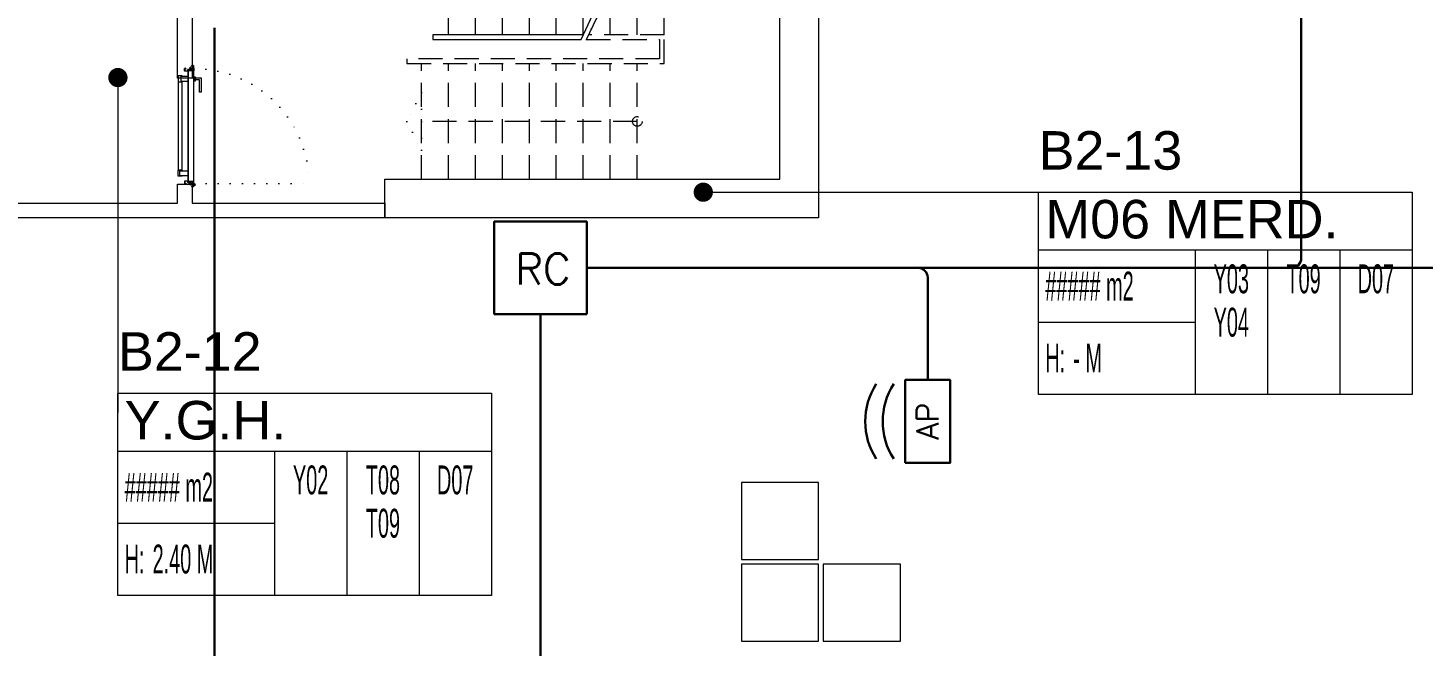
# Model space of a CAD drawing. Header units: metres. Extents: x -13621 to 152406, y -16073 to 22221.
# Drawn here: x 4535 to 5982, y 5595 to 6237 of the extents above; entities that cross this region are included whole.
import ezdxf
from ezdxf.enums import TextEntityAlignment as Align

# ---------------------------------------------------------------- set-up
doc = ezdxf.new("R2010")
doc.units = ezdxf.units.M
doc.header["$LTSCALE"] = 100
doc.header["$MEASUREMENT"] = 0
doc.linetypes.add('DOT2', pattern=[0.125, 0, -0.125])
doc.linetypes.add('HIDDEN', pattern=[0.375, 0.25, -0.125])
doc.layers.get('0').update_dxf_attribs({"color": 9, "lineweight": 9})
for name, color, linetype, lineweight in [('00', 9, 'Continuous', 9), ('01', 9, 'Continuous', 9), ('06D', 9, 'Continuous', 9), ('10', 9, 'Continuous', 9), ('14', 9, 'Continuous', 9), ('19', 9, 'Continuous', 9), ('19D', 9, 'DOT2', 9), ('20', 9, 'DOT2', 9), ('21_mahal200', 9, 'Continuous', 9), ('Data  Tavan', 170, 'Continuous', 30), ('E-ACCESS POINT (KABLOSUZ ERİŞİM İÇİN)', 7, 'Continuous', 30), ('E-TELEFON  DATA RACK KABİN', 7, 'Continuous', 30)]:
    doc.layers.add(name, color=color, linetype=linetype, lineweight=lineweight)
doc.styles.add('Arial', font='arial.ttf', dxfattribs={"height": 2.5})
doc.styles.add('E-YAZI', font='txttw.shx')
doc.styles.add('MuuM_TEXT-STANDART', font='ARIALN.TTF')
doc.dimstyles.new('MuuM_DIM200', dxfattribs={"dimscale": 20, "dimtxt": 2, "dimasz": 1, "dimexe": 1, "dimexo": 1, "dimgap": 1, "dimtad": 1, "dimdec": 1, "dimrnd": 0.5, "dimdsep": 46, "dimtxsty": 'MuuM_TEXT-STANDART', "dimblk": 'ARCHTICK', "dimcen": 0, "dimdle": 0.15, "dimclrd": 256, "dimclre": 256, "dimclrt": 256, "dimadec": 0, "dimazin": 0, "dimtfac": 5, "dimtdec": 1, "dimtix": 1, "dimtmove": 2, "dimatfit": 3, "dimldrblk": 'DOT', "dimfxl": 3, "dimfxlon": 1, "dimtolj": 1, "dimlwd": -1, "dimlwe": -1, "dimarcsym": 0})

# ---------------------------------------------------------------- blocks, each defined once
blk = doc.blocks.new('100_TELEFON DATA RACK KABİN')
at = {"layer": 'E-TELEFON  DATA RACK KABİN', "color": 4}
blk.add_lwpolyline([(2.4, 0), (2.4, 4.8), (-2.4, 4.8), (-2.4, 0)], close=True, dxfattribs=at)
at = {"layer": 'E-TELEFON  DATA RACK KABİN', "color": 3, "style": 'E-YAZI'}
blk.add_text('RC', height=1.6, dxfattribs=at).set_placement((-1.312, 1.543))
blk = doc.blocks.new('*U215')
at = {"layer": 'E-ACCESS POINT (KABLOSUZ ERİŞİM İÇİN)', "color": 4}
blk.add_lwpolyline([(-2.395, 3.237), (2.395, 3.237), (2.395, 0.647), (-2.395, 0.647)], close=True, dxfattribs=at)
at = {"layer": 'E-ACCESS POINT (KABLOSUZ ERİŞİM İÇİN)', "color": 3}
for centre in [(0, 1.555), (0, 0.549)]:
    blk.add_arc(centre, 3.988, 57.1828, 122.8172, dxfattribs=at)
at = {"layer": 'E-ACCESS POINT (KABLOSUZ ERİŞİM İÇİN)', "color": 3, "style": 'E-YAZI'}
blk.add_text('AP', height=1.28, dxfattribs=at).set_placement((-1.054, 1.311))
blk = doc.blocks.new('p-kolon_80x80')
blk.add_lwpolyline([(-40, -40), (40, -40), (40, 40), (-40, 40)], close=True)
blk = doc.blocks.new('2.bod.sitatik')
at = {"layer": '01'}
blk.add_lwpolyline([(4905, -1960), (5355, -1960), (5355, -2240), (5355, -2240), (5355, -2590), (4905, -2590), (4905, -2550), (5315, -2550), (5315, -2280), (4905, -2280), (4905, -2240), (5315, -2240), (5315, -2000), (4905, -2000), (4905, -1960)], close=True, dxfattribs=at)
for p in [(5315, -2905), (5315, -2990), (5400, -2990)]:
    blk.add_blockref('p-kolon_80x80', p, dxfattribs=at)
blk = doc.blocks.new('0_arrowstairs')
blk.add_lwpolyline([(0, 0), (0, -30), (15, 0), (0, 30)], close=True)
blk = doc.blocks.new('p-M01-M02_M03')
at = {"layer": '19'}
h = blk.add_hatch(color=256, dxfattribs=at)
h.dxf.hatch_style = 1
h.paths.add_polyline_path([(186, -201.3), (234, -201.3), (210, -177.2)])
h = blk.add_hatch(color=256, dxfattribs=at)
h.dxf.hatch_style = 1
edge = h.paths.add_edge_path()
edge.add_arc((210, -344), 10, 0, 360)
for points in [[(145, -206.3), (270, -148)], [(145, -206.3), (270, -148)], [(210, -344), (210, -201.3), (210, -201.3)], [(150, -204), (150, -360), (150, -360), (145, -360), (145, -360), (145, -206.3)]]:
    blk.add_lwpolyline(points, dxfattribs=at)
blk.add_lwpolyline([(186, -201.3), (234, -201.3), (210, -177.2)], close=True, dxfattribs=at)
at = {"layer": '19', "linetype": 'Continuous'}
for points in [[(210, -176), (270, -176)], [(150, -204), (270, -204)], [(150, -232), (270, -232)], [(150, -260), (270, -260)], [(150, -288), (270, -288)], [(150, -316), (270, -316)], [(150, -344), (270, -344)]]:
    blk.add_lwpolyline(points, dxfattribs=at)
at = {"layer": '19'}
blk.add_circle((210, -344), 10, dxfattribs=at)
at = {"layer": '19D', "linetype": 'HIDDEN'}
for points in [[(145, -200.7), (145, -125), (125, -125), (125, -125), (125, -387), (120, -387), (120, -120), (120, -120), (150, -120), (150, -198.4)], [(150, -120), (270, -120)], [(210, -165), (210, -120)], [(145, -200.7), (270, -142.4)], [(0, -148), (120, -148)], [(150, -148), (258, -148)], [(0, -176), (120, -176)], [(150, -176), (198, -176)], [(0, -204), (120, -204)], [(0, -232), (120, -232)], [(0, -260), (120, -260)], [(0, -288), (120, -288)], [(0, -316), (120, -316)], [(0, -344), (120, -344)], [(0, -372), (120, -372)]]:
    blk.add_lwpolyline(points, dxfattribs=at)
at = {"layer": '19D'}
blk.add_lwpolyline([(145, -200.7), (270, -142.4)], dxfattribs=at)
at = {"layer": '19D', "linetype": 'HIDDEN', "extrusion": (0, 0, -1)}
blk.add_lwpolyline([(-60, -148), (-60, -372)], dxfattribs=at)
blk.add_circle((-60, -148), 5, dxfattribs=at)
at = {"layer": '19D', "linetype": 'HIDDEN', "extrusion": (0, 0, -1), "zscale": -1, "rotation": 90}
blk.add_blockref('0_arrowstairs', (-210, -120), dxfattribs=at)
at = {"layer": '19D', "linetype": 'HIDDEN', "extrusion": (0, 0, -1), "rotation": 270}
blk.add_blockref('0_arrowstairs', (-60, -372), dxfattribs=at)
blk = doc.blocks.new('*U19')
at = {"ltscale": 15}
for p, q in [((-25, 1), (-26, 0)), ((-25, -1), (-26, 0)), ((-23, 1), (-25, 1)), ((-23, 1), (-23, -2)), ((-21, -3), (-18, 3)), ((-21, -3), (-18, 3)), ((-20, -3), (-17, 3)), ((-20, -3), (-16, 3)), ((-18, -3), (-15, 3)), ((-18, -3), (-15, 3)), ((-18, 1), (-18, 2)), ((-17, -3), (-14, 3)), ((-17, -3), (-13, 3)), ((-17, 1), (-17, 2)), ((-15, -3), (-12, 3)), ((-15, -3), (-12, 3)), ((-15, 1), (-15, 2)), ((-14, -3), (-11, 3)), ((-14, -3), (-10, 3)), ((-14, 1), (-14, 2)), ((-12, -3), (-9, 3)), ((-12, -3), (-9, 3)), ((-12, 1), (-12, 2)), ((-11, -3), (-8, 3)), ((-11, -3), (-7, 3)), ((-11, 1), (-11, 2)), ((-9, -3), (-6, 3)), ((-9, -3), (-6, 3)), ((-9, 1), (-9, 2)), ((-8, -3), (-4, 3)), ((-8, -3), (-5, 3)), ((-8, 1), (-8, 2)), ((-6, -3), (-3, 3)), ((-6, -3), (-3, 3)), ((-6, 1), (-6, 2)), ((-5, -3), (-1, 3)), ((-5, -3), (-2, 3)), ((-5, 1), (-5, 2)), ((-3, 1), (-3, 2)), ((0, 4), (-2, 1)), ((-2, 1), (-2, 2)), ((0, 0), (-1, 0)), ((-25, -1), (-23, -2)), ((-9, -2), (-23, -2)), ((-21, -3), (-21, -2)), ((-20, -3), (-19, -2)), ((-20, -2), (-19, -2)), ((-19, -2), (-18, -2)), ((-18, -3), (-18, -2)), ((-17, -3), (-16, -2)), ((-17, -2), (-16, -2)), ((-16, -2), (-15, -2)), ((-15, -3), (-15, -2)), ((-14, -3), (-13, -2)), ((-14, -2), (-13, -2)), ((-13, -2), (-12, -2)), ((-12, -3), (-12, -2)), ((-11, -3), (-10, -2)), ((-11, -2), (-10, -2)), ((-10, -2), (-9, -2)), ((-9, -3), (-9, -2)), ((-8, -2), (-7, -2)), ((-8, -3), (-7, -2)), ((-7, -2), (-6, -2)), ((-6, -3), (-6, -2)), ((-5, -2), (-4, -2)), ((-5, -3), (-4, -2)), ((-4, -2), (-2, -2)), ((0, -4), (-2, -2)), ((0, 0), (-1, 0))]:
    blk.add_line(p, q, dxfattribs=at)
for p, q in [((-7, 1), (-23, 1)), ((-17, 1), (-19, 1)), ((-16, 1), (-17, 1)), ((-14, 1), (-16, 1)), ((-13, 1), (-14, 1)), ((-11, 1), (-13, 1)), ((-10, 1), (-11, 1)), ((-8, 1), (-10, 1)), ((-7, 1), (-8, 1)), ((-5, 1), (-7, 1)), ((-4, 1), (-5, 1)), ((-2, 1), (-4, 1)), ((-2, 1), (-2, 1)), ((0, 0), (0, 4)), ((-2, -2), (-2, -2)), ((0, 0), (0, -4))]:
    blk.add_line(p, q)
for centre, radius, start, end in [((-26, 4), 3.92, 274.361, 322.1025), ((-26, -4), 3.92, 37.8975, 85.639), ((-18, 3), 0.0971, 330.3204, 150.3204), ((-17, 3), 0.0971, 330.3204, 150.3204), ((-15, 3), 0.0971, 330.3204, 150.3204), ((-14, 3), 0.0971, 330.3204, 150.3204), ((-12, 3), 0.0971, 330.3204, 150.3204), ((-11, 3), 0.0971, 330.3204, 150.3204), ((-9, 3), 0.0971, 330.3204, 150.3204), ((-8, 3), 0.0971, 330.3204, 150.3204), ((-6, 3), 0.0971, 330.3204, 150.3204), ((-5, 3), 0.0971, 330.3204, 150.3204), ((-3, 3), 0.0971, 330.3204, 150.3204), ((-2, 3), 0.0971, 330.3204, 150.3204), ((-1, 0), 0.486, 90, 270), ((0, 4), 0.25, 0, 150.0864), ((-21, -3), 0.0971, 150.3204, 330.3204), ((-20, -3), 0.0971, 150.3204, 330.3204), ((-18, -3), 0.0971, 150.3204, 330.3204), ((-17, -3), 0.0971, 150.3204, 330.3204), ((-15, -3), 0.0971, 150.3204, 330.3204), ((-14, -3), 0.0971, 150.3204, 330.3204), ((-12, -3), 0.0971, 150.3204, 330.3204), ((-11, -3), 0.0971, 150.3204, 330.3204), ((-9, -3), 0.0971, 150.3204, 330.3204), ((-8, -3), 0.0971, 150.3204, 330.3204), ((-6, -3), 0.0971, 150.3204, 330.3204), ((-5, -3), 0.0971, 150.3204, 330.3204), ((0, -4), 0.25, 209.9136, 0)]:
    blk.add_arc(centre, radius, start, end, dxfattribs=at)
blk = doc.blocks.new('conta')
at = {"ltscale": 10}
for p, q in [((-2649.9, 5345.5), (-2649.8, 5345.6)), ((-2649.9, 5344.5), (-2649.8, 5344.3)), ((-2649.8, 5344.3), (-2649.7, 5344.3)), ((-2649.7, 5345.4), (-2649.3, 5345.4)), ((-2649.2, 5345.4), (-2649.1, 5345.5)), ((-2649, 5344), (-2648.8, 5343.8)), ((-2648.9, 5344.1), (-2648.7, 5343.9)), ((-2648.8, 5345.1), (-2648.6, 5345.3)), ((-2648.8, 5344.9), (-2648.6, 5345.2)), ((-2648.7, 5343.8), (-2648.7, 5343.8)), ((-2648.6, 5345.3), (-2648.6, 5345.3))]:
    blk.add_line(p, q, dxfattribs=at)
for centre, radius, start, end in [((-2649.8, 5345.5), 0.05, 140.6345, 188.9372), ((-2653, 5345), 3.19, 350.4674, 8.9372), ((-2649.9, 5344.5), 0.02, 170.4674, 213.7451), ((-2649.7, 5345.6), 0.0696, 22.2428, 159.258), ((-2650.9, 5345), 1.24, 340.3382, 16.7772), ((-2649.7, 5344.6), 0.03, 160.3382, 273.2666), ((-2649.7, 5345.4), 0.03, 90, 196.7772), ((-2649.6, 5341.5), 3.01, 80.4362, 93.2666), ((-2649.3, 5345.5), 0.05, 270, 303.0062), ((-2649.2, 5344.1), 0.231, 353.9571, 81.9004), ((-2649.1, 5345.5), 0.03, 4.7972, 123.0062), ((-2649.1, 5344.5), 0.03, 260.4362, 338.7066), ((-2651.2, 5344.8), 2.33, 7.5897, 18.7951), ((-2649, 5345.6), 0.05, 18.7951, 42.1429), ((-2650.2, 5345), 1.27, 338.7066, 23.0418), ((-2648.9, 5344.1), 0.1, 173.9571, 217.2653), ((-2648.8, 5345.1), 0.05, 187.5897, 322.7347), ((-2658.2, 5345.2), 9.36, 353.6857, 357.8537), ((-2648.8, 5344.2), 0.1, 173.6857, 217.2653), ((-2648.8, 5344.8), 0.05, 142.7347, 180.2669), ((-2648.7, 5343.8), 0.05, 217.2653, 307.2653), ((-2648.7, 5343.8), 0.05, 307.2653, 37.2653), ((-2648.6, 5345.3), 0.05, 52.7347, 142.7347), ((-2648.6, 5345.3), 0.05, 322.7347, 52.7347)]:
    blk.add_arc(centre, radius, start, end, dxfattribs=at)
for points, knots in [([(-2649, 5345.6), (-2649, 5345.6), (-2649.1, 5345.7), (-2649.2, 5345.4), (-2649.3, 5345.7), (-2649.4, 5345.5), (-2649.5, 5345.7), (-2649.6, 5345.5), (-2649.7, 5345.6), (-2649.7, 5345.6)], [0.0086373, 0.0086373, 0.0086373, 0.0086373, 0.1097304, 0.3133405, 0.4430081, 0.5658764, 0.7165186, 0.8527974, 0.9648495, 0.9648495, 0.9648495, 0.9648495]), ([(-2649.7, 5344.3), (-2649.7, 5344.3), (-2649.7, 5344.5), (-2649.6, 5344.3), (-2649.3, 5344.4), (-2649.2, 5344.4), (-2649.2, 5344.4)], [0, 0, 0, 0, 0.1008757, 0.3841126, 0.5436166, 0.6906785, 0.6906785, 0.6906785, 0.6906785])]:
    blk.add_open_spline(points, degree=3, knots=knots, dxfattribs=at)
blk = doc.blocks.new('p-yn_sackasa')
at = {"layer": '10', "linetype": 'Continuous'}
for p, q in [((-2.2, 0), (-2.2, -0.2)), ((0, 6.9), (0, 6.2)), ((0, 6.2), (0, 6.9)), ((0.1, 6.9), (0.1, 6.2)), ((0.2, 6.9), (0.2, 6.2)), ((2.7, 7.2), (0.3, 7.2)), ((2.7, 7.2), (0.3, 7.2)), ((2.7, 7), (0.3, 7)), ((0.3, 7), (2.7, 7)), ((0.3, 6.1), (0.8, 6.1)), ((0.7, 6), (0.3, 6)), ((0.3, 5.9), (0.7, 5.9)), ((0.8, 5.9), (0.3, 5.9)), ((0.7, 5.9), (0.7, 6)), ((0.7, -0.7), (0.7, 2.3)), ((0.7, -0.7), (0.7, 2.3)), ((0.8, 5.9), (0.8, 6.1)), ((0.8, -0.7), (0.8, 2.3)), ((0.8, -0.7), (0.8, 2.3)), ((0.9, 2.3), (1, 2.3)), ((0.9, 2.3), (0.9, 2.3)), ((1, 2.5), (1, 2.4)), ((1, 2.5), (1, 2.5)), ((1.1, 2.5), (1.1, 3.7)), ((1.1, 2.5), (1.1, 3.7)), ((1.3, 3.7), (1.3, 2.5)), ((1.3, 2.5), (1.3, 3.7)), ((2.5, 4), (1.4, 4)), ((1.4, 4), (2.5, 4)), ((1.4, 3.8), (2.5, 3.8)), ((2.5, 3.8), (1.4, 3.8)), ((2.5, 3.4), (2.6, 3.7)), ((2.6, 3.7), (2.5, 3.4)), ((2.7, 3.6), (2.6, 3.3)), ((2.7, 3.6), (2.6, 3.3)), ((2.8, 3.3), (2.8, 6.9)), ((2.8, 3.3), (2.8, 6.9)), ((2.9, 3.3), (2.9, 6.9)), ((2.9, 3.3), (2.9, 6.9)), ((-2.9, -1.7), (-2.9, -0.3)), ((-2.9, -0.3), (-2.9, -1.7)), ((-2.8, -0.3), (-2.8, -1.7)), ((-2.8, -0.3), (-2.8, -1.7)), ((-2.2, 0), (-2.7, 0)), ((-2.2, 0), (-2.7, 0)), ((-2.2, -0.1), (-2.7, -0.1)), ((-2.2, -0.2), (-2.7, -0.2)), ((1, -1.8), (-2.7, -1.8)), ((1, -1.9), (-2.7, -1.9)), ((-2.7, -2), (1, -2)), ((1, -2), (-2.7, -2)), ((-2.2, -0.1), (-2.2, 0)), ((0.9, -0.8), (1, -0.8)), ((0.9, -0.8), (0.9, -0.8)), ((1, -0.9), (1, -0.9)), ((1, -0.9), (1, -0.9)), ((1.1, -1), (1.1, -1.7)), ((1.1, -1), (1.1, -1.7)), ((1.3, -1), (1.3, -1.7)), ((1.3, -1), (1.3, -1.7))]:
    blk.add_line(p, q, dxfattribs=at)
for points in [[(0.1, 2.1), (0.7, 2.1), (0.7, -0.5), (0.1, -0.5)], [(0.1, 2.1), (0.4, 2.1), (0.4, -0.5), (0.1, -0.5)]]:
    blk.add_lwpolyline(points, close=True, dxfattribs=at)
for centre, radius, start, end in [((0.3, 6.9), 0.249, 90, 180), ((0.3, 6.9), 0.261, 90, 180), ((0.3, 6.2), 0.249, 181.345, 271.3502), ((0.3, 6.2), 0.261, 180, 270), ((0.3, 6.9), 0.122, 90, 180), ((0.3, 6.2), 0.122, 180, 270), ((0.3, 6.9), 0.11, 90, 180), ((0.3, 6.2), 0.11, 180, 270), ((0.9, 2.3), 0.206, 63.2169, 180), ((0.9, 2.3), 0.219, 63.2153, 180), ((0.9, 2.3), 0.0801, 63.215, 180), ((0.9, 2.3), 0.0674, 63.2144, 180), ((1, 2.5), 0.219, 243.2148, 0), ((1, 2.5), 0.0801, 243.2203, 0), ((1, 2.5), 0.206, 243.2197, 0), ((1, 2.5), 0.0674, 243.2129, 0), ((1.4, 3.7), 0.24, 90, 180), ((1.4, 3.7), 0.253, 90, 180), ((1.4, 3.7), 0.114, 90, 180), ((1.4, 3.7), 0.101, 90, 180), ((2.5, 3.7), 0.249, 342.8613, 90), ((2.5, 3.7), 0.261, 342.8602, 90), ((2.5, 3.7), 0.122, 342.8607, 90), ((2.5, 3.7), 0.11, 342.8621, 90), ((2.7, 3.3), 0.232, 162.8601, 0), ((2.7, 3.3), 0.219, 162.8613, 0), ((2.7, 3.3), 0.0927, 162.8605, 0), ((2.7, 3.3), 0.0801, 162.8624, 0), ((2.7, 6.9), 0.249, 0, 90), ((2.7, 6.9), 0.261, 0, 90), ((2.7, 6.9), 0.122, 0, 90), ((2.7, 6.9), 0.11, 0, 90), ((-2.7, -0.3), 0.24, 90, 180), ((-2.7, -0.3), 0.253, 90, 180), ((-2.7, -1.7), 0.24, 180, 270), ((-2.7, -1.7), 0.253, 180, 270), ((-2.7, -0.3), 0.114, 90, 180), ((-2.7, -0.3), 0.101, 90, 180), ((-2.7, -1.7), 0.114, 180, 270), ((-2.7, -1.7), 0.101, 180, 270), ((0.9, -0.7), 0.206, 180, 296.7851), ((0.9, -0.7), 0.219, 180, 296.785), ((0.9, -0.7), 0.0674, 180, 180.5245), ((0.9, -0.7), 0.0801, 180, 296.785), ((0.9, -0.7), 0.0674, 180, 296.7871), ((1, -1), 0.219, 0, 116.7854), ((1, -1), 0.206, 0, 116.7836), ((1, -1), 0.0801, 0, 116.7811), ((1, -1), 0.0674, 0, 116.7871), ((1, -1.7), 0.114, 270, 0), ((1, -1.7), 0.24, 270, 0), ((1, -1.7), 0.101, 270, 0), ((1, -1.7), 0.253, 270, 0)]:
    blk.add_arc(centre, radius, start, end, dxfattribs=at)
at = {"layer": '10', "xscale": 0.0842696629213483, "yscale": 0.0842696629213483, "zscale": 0.0842696629213483}
blk.add_blockref('*U19', (1, 1.3), dxfattribs=at)
at = {"layer": '14', "xscale": -0.7887640449438696, "yscale": 0.7887640449438696, "zscale": 0.7887640449438204, "rotation": 90}
blk.add_blockref('conta', (4217.8, -2086.4), dxfattribs=at)
blk = doc.blocks.new('*U379')
at = {"layer": '06D'}
for points in [[(110.1, 4.8), (110.1, 11), (95.1, 11), (95.1, 9.1), (107.9, 9.1), (107.9, 9.1), (107.9, 4.8), (110.1, 4.8)], [(111.2, 3.5), (111.2, 4.8), (106.8, 4.8), (106.8, 3.5), (111.2, 3.5)]]:
    blk.add_lwpolyline(points, dxfattribs=at)
for points in [[(8.5, -8.6), (7.9, -8.6), (7.9, -12.6, 0.414214), (8.2, -13), (13.7, -13, 0.414214), (14.1, -12.6), (14.1, -8.6), (13.5, -8.6)], [(111.5, -8.6), (112.1, -8.6), (112.1, -12.6, -0.414214), (111.7, -13), (106.2, -13, -0.414214), (105.9, -12.6), (105.9, -8.6), (106.5, -8.6)]]:
    blk.add_lwpolyline(points, format="xyb", dxfattribs=at)
for points in [[(8.5, -11.1), (13.5, -11.1), (13.5, -2.5), (8.5, -2.5)], [(14.1, -12.4), (105.9, -12.4), (105.9, -9.2), (14.1, -9.2)], [(111.5, -10), (106.5, -10), (106.5, -2.5), (111.5, -2.5)]]:
    blk.add_lwpolyline(points, close=True, dxfattribs=at)
at = {"layer": '10', "ltscale": 10}
for p, q in [((-1.6, 3.7), (-1.7, 3.6)), ((-1.6, 3.7), (-1.7, 3.6)), ((-1.2, 3.1), (-1.2, 3.2)), ((-1.2, 3.1), (-1.2, 3.2)), ((-1.2, 3.1), (-1.1, 3.1)), ((-1.2, 3.1), (-1.1, 3.1)), ((-1.1, 3), (-1.1, 3.4)), ((-1.1, 3), (-1.1, 3.4)), ((-0.8, 3), (-0.8, 3.4)), ((-0.8, 3), (-0.8, 3.4)), ((0.3, 3.4), (0.3, 3.3)), ((0.4, 3.5), (119.6, 3.5)), ((0.4, 3.4), (0.4, 3.3)), ((0.4, 3.2), (2.2, 3.2)), ((0.5, 3.4), (119.5, 3.4)), ((0.5, 3.3), (2.3, 3.3)), ((1, 0), (2, 0.7)), ((2, 1.1), (2, 0.7)), ((2.3, 1.1), (2, 1.1)), ((2, 0.7), (2, -0.8)), ((2.3, 3.1), (2.3, -2.4)), ((2.3, 0.7), (2.3, 1.1)), ((2.3, -0.8), (2.3, 0.7)), ((2.4, 3.2), (2.4, -2.3)), ((117.5, 3.2), (117.5, -2.3)), ((119.5, 3.3), (117.6, 3.3)), ((119.6, 3.2), (117.7, 3.2)), ((117.7, 3.1), (117.7, -2.4)), ((117.7, 1.1), (117.7, -0.4)), ((118, 1.1), (117.7, 1.1)), ((117.7, 1.1), (117.7, -0.4)), ((118, 1.1), (117.7, 1.1)), ((118, -0.4), (118, 1.1)), ((118, -0.4), (118, 1.1)), ((118, 0.9), (119, 0.9)), ((118, 0.9), (119, 0.9)), ((118, 0.7), (119, 0.7)), ((118, 0.7), (119, 0.7)), ((119, 0.3), (118, -0.4)), ((119, 0.3), (118, -0.4)), ((119.5, 3.4), (119.5, 3.3)), ((119.7, 3.4), (119.7, 3.3)), ((2, -0.4), (1, -0.4)), ((2, -0.6), (1, -0.6)), ((2, -0.8), (2.3, -0.8)), ((2.4, -2.5), (117.6, -2.5)), ((2.5, -2.3), (117.5, -2.3)), ((117.7, -0.4), (117.7, -0.8)), ((117.7, -0.4), (117.7, -0.8)), ((117.7, -0.8), (118, -0.8)), ((117.7, -0.8), (118, -0.8)), ((118, -0.8), (118, -0.4)), ((118, -0.8), (118, -0.4))]:
    blk.add_line(p, q, dxfattribs=at)
blk.add_circle((-0.9, 4.2), 0.843, dxfattribs=at)
blk.add_circle((-0.9, 4.2), 0.843, dxfattribs=at)
for centre, radius, start, end in [((-0.9, 4.2), 1.01, 219.4092, 254.2861), ((-0.9, 4.2), 1.01, 219.4092, 254.2861), ((-0.4, 3.2), 0.428, 156.352, 217.621), ((-0.4, 3.2), 0.428, 156.352, 217.621), ((-0.4, 3.2), 0.302, 105.5524, 240.0315), ((-0.4, 3.2), 0.302, 105.5524, 240.0315), ((0.4, 3.4), 0.1, 90, 180), ((0.4, 3.3), 0.1, 180, 270), ((0.5, 3.4), 0.005, 90, 180), ((0.5, 3.3), 0.005, 180, 270), ((2.2, 3.1), 0.05, 0, 90), ((2.3, 3.2), 0.1, 0, 90), ((117.6, 3.2), 0.1, 90, 180), ((117.7, 3.1), 0.05, 90, 180), ((119.5, 3.4), 0.005, 0, 90), ((119.5, 3.3), 0.005, 270, 0), ((119.6, 3.4), 0.1, 0, 90), ((119.6, 3.3), 0.1, 270, 0), ((2.4, -2.4), 0.1, 180, 270), ((2.5, -2.3), 0.05, 180, 270), ((117.6, -2.3), 0.141, 284.9271, 345.0729)]:
    blk.add_arc(centre, radius, start, end, dxfattribs=at)
at = {"layer": '20'}
blk.add_lwpolyline([(0.3, 3.4), (0.3, 122.8, -0.414214), (119.7, 3.4, 1)], format="xyb", dxfattribs=at)
at = {"xscale": -1, "rotation": 180}
blk.add_blockref('p-yn_sackasa', (0, 1), dxfattribs=at)
at = {"rotation": 180}
blk.add_blockref('p-yn_sackasa', (120, 1), dxfattribs=at)
blk = doc.blocks.new('_ArchTick')
at = {"color": 0, "linetype": 'ByBlock', "const_width": 0.15}
blk.add_lwpolyline([(-0.5, -0.5), (0.5, 0.5)], dxfattribs=at)
blk = doc.blocks.new('_Dot')
at = {"color": 0, "linetype": 'ByBlock', "lineweight": -2}
blk.add_line((-0.5, 0), (-1, 0), dxfattribs=at)
at = {"color": 0, "linetype": 'ByBlock', "const_width": 0.5}
blk.add_lwpolyline([(-0.25, 0, 1), (0.25, 0, 1)], format="xyb", close=True, dxfattribs=at)
blk = doc.blocks.new('0_roomno2')
blk.add_lwpolyline([(19.375, -10.5), (0, -10.5), (0, 0), (19.375, 0)], close=True)
for points in [[(0, -3), (19.375, -3)], [(8.125, -3), (8.125, -10.5)], [(11.875, -3), (11.875, -10.5)], [(15.625, -3), (15.625, -10.5)], [(0, -6.75), (8.125, -6.75)]]:
    blk.add_lwpolyline(points)
at = {"style": 'MuuM_TEXT-STANDART', "width": 0.6}
blk.add_text('H:', height=1.5, dxfattribs=at).set_placement((0.35, -8.608), align=Align.MIDDLE_LEFT)
at = {"style": 'Arial'}
blk.add_attdef('ODANO', (0, 1.17), '', height=2, dxfattribs=at)
blk.add_attdef('MEKANADI', text='', height=2, dxfattribs=at).set_placement((0.35, -3), align=Align.BOTTOM_LEFT)
at = {"style": 'MuuM_TEXT-STANDART', "width": 0.6}
for tag, p in [('M2', (0.35, -4.875)), ('TEMIZTAVANYUKSEKLIGI', (1.8, -8.608))]:
    blk.add_attdef(tag, text='', height=1.5, dxfattribs=at).set_placement(p, align=Align.MIDDLE_LEFT)
for tag, p in [('YER01', (10, -4.5)), ('TAVAN01', (13.75, -4.5)), ('DUVAR01', (17.5, -4.5)), ('YER02', (10, -6.75)), ('TAVAN02', (13.75, -6.75)), ('DUVAR02', (17.5, -6.75)), ('YER03', (10, -9)), ('TAVAN03', (13.75, -9)), ('DUVAR03', (17.5, -9))]:
    blk.add_attdef(tag, text='', height=1.5, dxfattribs=at).set_placement(p, align=Align.MIDDLE_CENTER)
blk = doc.blocks.new('2.bod.Mimari')
at = {"layer": '00'}
for points in [[(4705, -2445), (4690, -2445), (4690, -2255), (4570, -2255), (4570, -2240), (4690, -2240), (4905, -2240), (4905, -2255), (4705, -2255), (4705, -2445.29)], [(4690, -2575), (4690, -2555), (4705, -2555), (4705, -2575), (4715, -2575)], [(4705, -2575), (4905, -2575), (4905, -2590), (4505, -2590), (4505, -2575), (4690, -2575)]]:
    blk.add_lwpolyline(points, dxfattribs=at)
at = {"xscale": -1, "rotation": 270}
blk.add_blockref('p-M01-M02_M03', (5315, -2550), dxfattribs=at)
at = {"layer": '10', "xscale": -1, "rotation": 270}
blk.add_blockref('*U379', (4703.5, -2554.85), dxfattribs=at)
at = {"layer": '21_mahal200'}
ref = blk.add_blockref('0_roomno2', (5583.4, -2563.52), dxfattribs=dict(at, xscale=20, yscale=20, zscale=20))
ref.add_attrib('ODANO', 'B2-13', (5583.4, -2540.12), dxfattribs={"layer": '0', "height": 40, "style": 'Arial'})
ref.add_attrib('MEKANADI', 'M06 MERD.', dxfattribs={"layer": '0', "height": 40, "style": 'Arial'}).set_placement((5590.4, -2623.52), align=Align.BOTTOM_LEFT)
ref.add_attrib('M2', '##### m2', dxfattribs={"layer": '0', "height": 30, "style": 'MuuM_TEXT-STANDART', "width": 0.6}).set_placement((5590.4, -2661.02), align=Align.MIDDLE_LEFT)
ref.add_attrib('TEMIZTAVANYUKSEKLIGI', '- M', dxfattribs={"layer": '0', "height": 30, "style": 'MuuM_TEXT-STANDART', "width": 0.6}).set_placement((5619.4, -2735.67), align=Align.MIDDLE_LEFT)
ref.add_attrib('YER01', 'Y03', dxfattribs={"layer": '0', "height": 30, "style": 'MuuM_TEXT-STANDART', "width": 0.6}).set_placement((5783.4, -2653.52), align=Align.MIDDLE_CENTER)
ref.add_attrib('TAVAN01', 'T09', dxfattribs={"layer": '0', "height": 30, "style": 'MuuM_TEXT-STANDART', "width": 0.6}).set_placement((5858.4, -2653.52), align=Align.MIDDLE_CENTER)
ref.add_attrib('DUVAR01', 'D07', dxfattribs={"layer": '0', "height": 30, "style": 'MuuM_TEXT-STANDART', "width": 0.6}).set_placement((5933.4, -2653.52), align=Align.MIDDLE_CENTER)
ref.add_attrib('YER02', 'Y04', dxfattribs={"layer": '0', "height": 30, "style": 'MuuM_TEXT-STANDART', "width": 0.6}).set_placement((5783.4, -2698.52), align=Align.MIDDLE_CENTER)
ref = blk.add_blockref('0_roomno2', (4628.07, -2772.37), dxfattribs=dict(at, xscale=20, yscale=20, zscale=20))
ref.add_attrib('ODANO', 'B2-12', (4628.07, -2748.97), dxfattribs={"layer": '0', "height": 40, "style": 'Arial'})
ref.add_attrib('MEKANADI', 'Y.G.H.', dxfattribs={"layer": '0', "height": 40, "style": 'Arial'}).set_placement((4635.07, -2832.37), align=Align.BOTTOM_LEFT)
ref.add_attrib('M2', '##### m2', dxfattribs={"layer": '0', "height": 30, "style": 'MuuM_TEXT-STANDART', "width": 0.6}).set_placement((4635.07, -2869.87), align=Align.MIDDLE_LEFT)
ref.add_attrib('TEMIZTAVANYUKSEKLIGI', '2.40 M', dxfattribs={"layer": '0', "height": 30, "style": 'MuuM_TEXT-STANDART', "width": 0.6}).set_placement((4664.07, -2944.53), align=Align.MIDDLE_LEFT)
ref.add_attrib('YER01', 'Y02', dxfattribs={"layer": '0', "height": 30, "style": 'MuuM_TEXT-STANDART', "width": 0.6}).set_placement((4828.07, -2862.37), align=Align.MIDDLE_CENTER)
ref.add_attrib('TAVAN01', 'T08', dxfattribs={"layer": '0', "height": 30, "style": 'MuuM_TEXT-STANDART', "width": 0.6}).set_placement((4903.07, -2862.37), align=Align.MIDDLE_CENTER)
ref.add_attrib('DUVAR01', 'D07', dxfattribs={"layer": '0', "height": 30, "style": 'MuuM_TEXT-STANDART', "width": 0.6}).set_placement((4978.07, -2862.37), align=Align.MIDDLE_CENTER)
ref.add_attrib('TAVAN02', 'T09', dxfattribs={"layer": '0', "height": 30, "style": 'MuuM_TEXT-STANDART', "width": 0.6}).set_placement((4903.07, -2907.37), align=Align.MIDDLE_CENTER)
for points in [[(4628.07, -2444.44), (4628.07, -2792.37)], [(5235.47, -2563.52), (5583.4, -2563.52)]]:
    blk.add_leader(points, dimstyle='MuuM_DIM200', override={"dimasz": 1, "dimfxl": 10}, dxfattribs=at)

msp = doc.modelspace()

# ---------------------------------------------------------------- linework, layer by layer
at = {"layer": 'Data  Tavan'}
for p, q in [((5856, 6594), (5856, 5997.9)), ((4728.3, 6237.2), (4728.3, 5451.4)), ((5114.6, 5987.9), (5458.4, 5987.9)), ((5458.4, 5987.9), (7026.6, 5987.9)), ((5468.4, 5871.5), (5468.4, 5977.9)), ((5066.6, 5939.9), (5066.6, 5461.4))]:
    msp.add_line(p, q, dxfattribs=at)
for centre, start, end in [((5846, 5997.9), 270, 0), ((5458.4, 5977.9), 0, 90)]:
    msp.add_arc(centre, 10, start, end, dxfattribs=at)

# ---------------------------------------------------------------- block references
for name in ['2.bod.sitatik', '2.bod.Mimari']:
    msp.add_blockref(name, (0, 8630))
at = {"layer": 'E-ACCESS POINT (KABLOSUZ ERİŞİM İÇİN)', "xscale": 18, "yscale": 18, "zscale": 18, "rotation": 89.99999999999999}
msp.add_blockref('*U215', (5503.3, 5828.4), dxfattribs=at)
at = {"layer": 'E-TELEFON  DATA RACK KABİN', "xscale": 20, "yscale": 20, "zscale": 20}
msp.add_blockref('100_TELEFON DATA RACK KABİN', (5066.6, 5939.9), dxfattribs=at)

doc.saveas('drawing.dxf')
